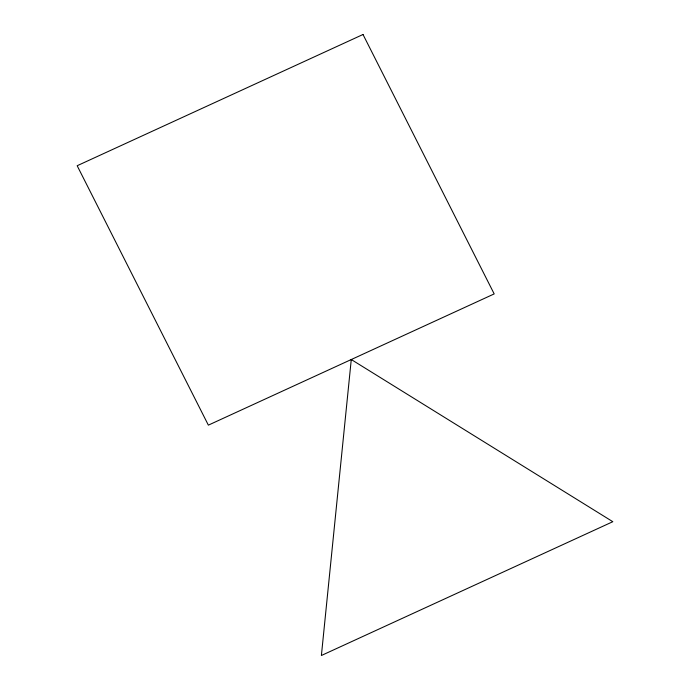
<?xml version="1.0" encoding="UTF-8"?>
<svg xmlns="http://www.w3.org/2000/svg" width="690" height="690" viewBox="0 0 690 690"><rect width="100%" height="100%" fill="white"/><g stroke="black" fill="none" stroke-linecap="round" stroke-linejoin="round"><path stroke-width="1.03" d="M351.27 359.533L321.393 655.5L612.823 521.7L351.27 359.533M363.009 34.5L77.177 165.729L208.363 425.144L494.187 293.914L363.009 34.5"/></g></svg>
